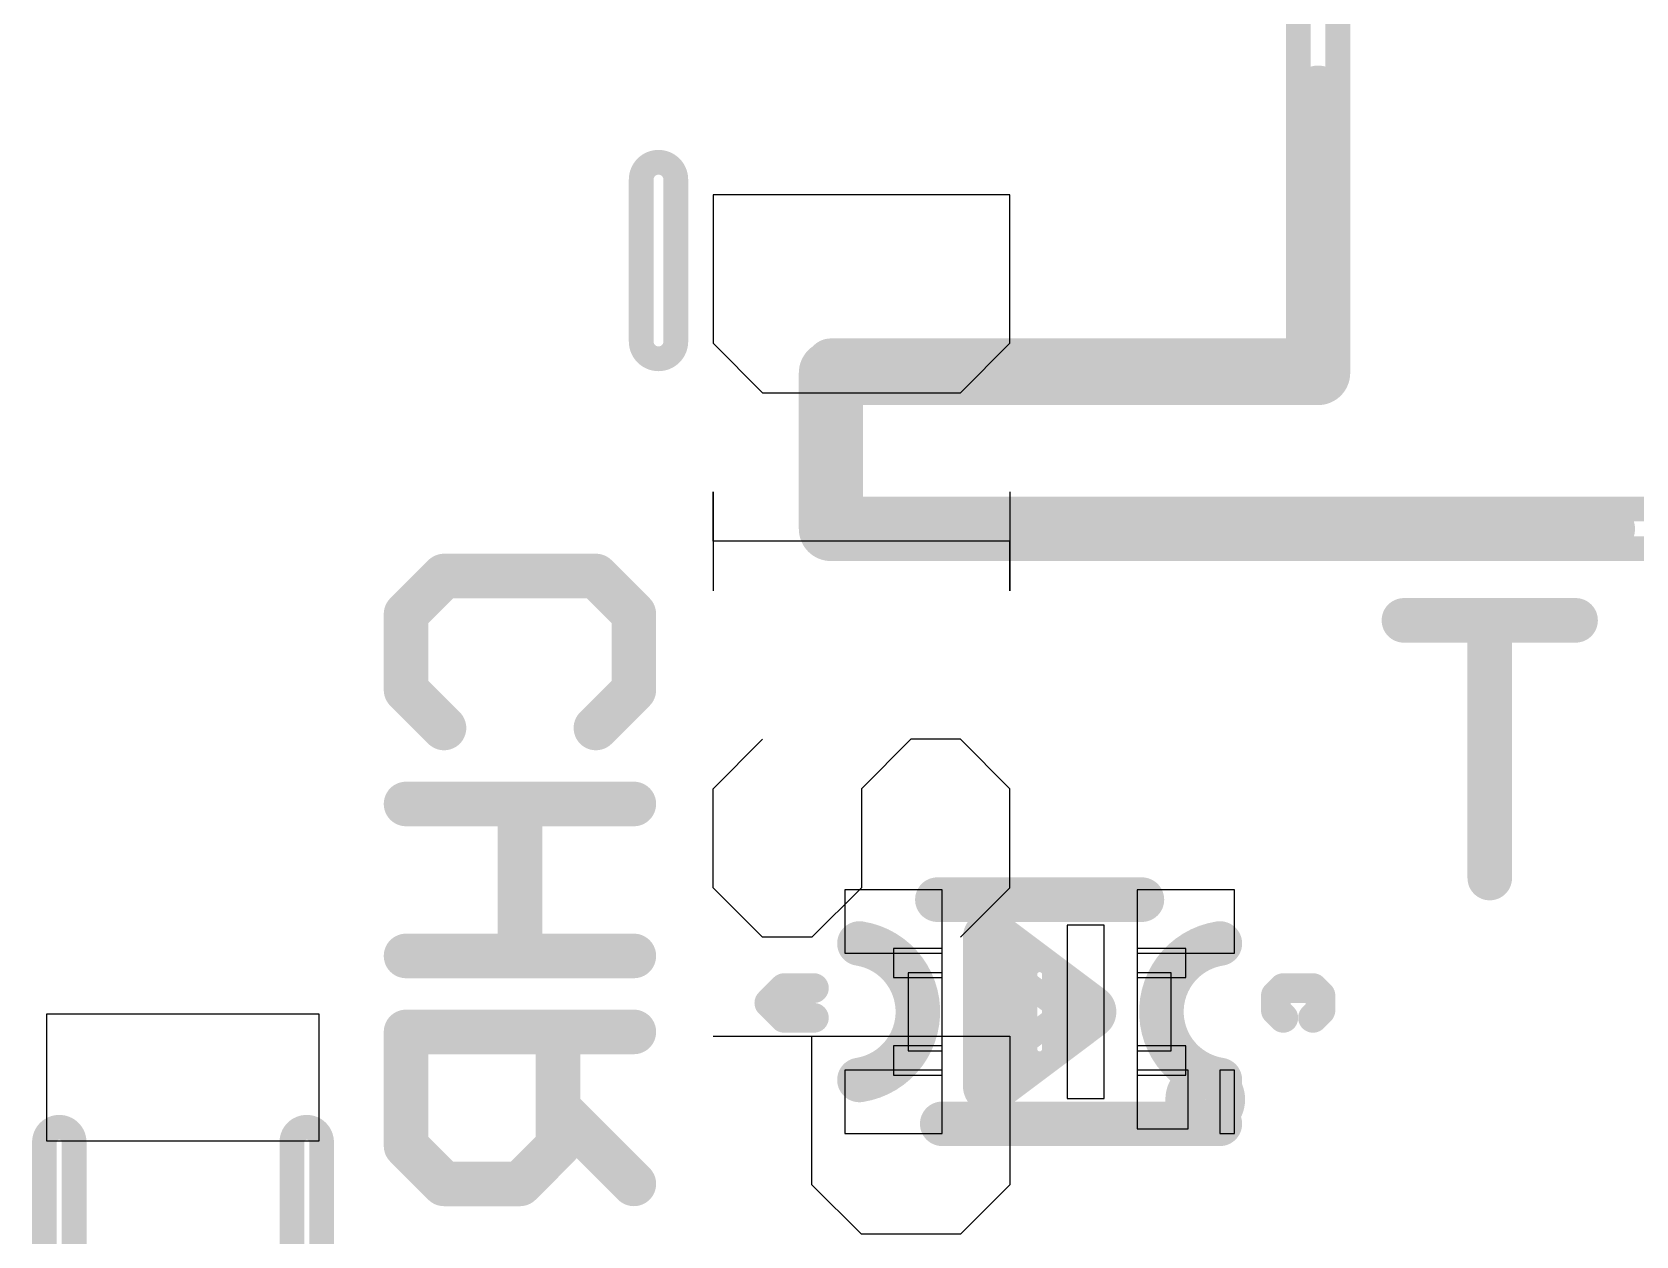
# Model space of a CAD drawing. Header units: millimetres. Extents: x 14 to 185, y 20 to 238.
# Drawn here: x 46.77 to 55, y 101.34 to 107.51 of the extents above; entities that cross this region are included whole.
import ezdxf

# ---------------------------------------------------------------- set-up
doc = ezdxf.new("R2010")
doc.units = ezdxf.units.MM
doc.layers.add('BottomOverlay', color=54, linetype='Continuous')
doc.layers.add('TopOverlay', color=2, linetype='Continuous')

# ---------------------------------------------------------------- blocks, each defined once
blk = doc.blocks.new('ACROBOTIC_DIS_00003_3')
at = {"layer": 'TopOverlay'}
for p, q in [((-1.016, -10.0589), (-1.016, -11.5824)), ((-0.2542, -10.0589), (-1.016, -10.0589)), ((-0.0003, -10.3128), (-0.2542, -10.0589)), ((0.5075, -10.0589), (1.0153, -10.0589)), ((1.0153, -10.0589), (0.7614, -10.0589)), ((0.7614, -10.0589), (0.7614, -11.5824)), ((2.031, -10.0589), (1.7771, -10.3128)), ((2.5388, -10.0589), (2.031, -10.0589)), ((2.7928, -10.3128), (2.5388, -10.0589)), ((3.3006, -11.5824), (3.3006, -10.0589)), ((3.3006, -10.0589), (4.0624, -10.0589)), ((4.0624, -10.0589), (4.3163, -10.3128)), ((-0.0003, -11.3285), (-0.0003, -10.3128)), ((1.7771, -10.3128), (1.7771, -10.5667)), ((4.3163, -10.3128), (4.3163, -10.8206)), ((1.7771, -10.5667), (2.031, -10.8206)), ((2.031, -10.8206), (2.5388, -10.8206)), ((2.5388, -10.8206), (2.7928, -11.0746)), ((4.3163, -10.8206), (4.0624, -11.0746)), ((2.7928, -11.0746), (2.7928, -11.3285)), ((4.0624, -11.0746), (3.3006, -11.0746)), ((-0.2542, -11.5824), (-0.0003, -11.3285)), ((2.031, -11.5824), (1.7771, -11.3285)), ((2.7928, -11.3285), (2.5388, -11.5824)), ((-1.016, -11.5824), (-0.2542, -11.5824)), ((0.7614, -11.5824), (0.5075, -11.5824)), ((0.5075, -11.5824), (1.0153, -11.5824)), ((2.5388, -11.5824), (2.031, -11.5824))]:
    blk.add_line(p, q, dxfattribs=at)
blk = doc.blocks.new('ADAFRUIT_390_B_12')
at = {"layer": 'BottomOverlay'}
for p, q in [((16.337, -5.985), (16.012, -5.985)), ((16.012, -5.985), (16.012, -6.485)), ((16.337, -6.485), (16.337, -5.985)), ((17.262, -5.985), (16.937, -5.985)), ((16.937, -5.985), (16.937, -6.06)), ((17.262, -6.06), (17.262, -5.985)), ((16.937, -6.06), (17.262, -6.06)), ((16.462, -6.235), (16.312, -6.235)), ((16.312, -6.235), (16.312, -6.485)), ((16.462, -6.485), (16.462, -6.235)), ((16.962, -6.235), (16.812, -6.235)), ((16.812, -6.235), (16.812, -6.485)), ((17.237, -6.223), (16.937, -6.223)), ((16.937, -6.223), (16.937, -6.485)), ((16.962, -6.485), (16.962, -6.235)), ((17.237, -6.485), (17.237, -6.223)), ((16.837, -6.31), (16.437, -6.31)), ((16.437, -6.31), (16.437, -6.485)), ((16.837, -6.485), (16.837, -6.31)), ((16.012, -6.485), (16.337, -6.485)), ((16.312, -6.485), (16.462, -6.485)), ((16.437, -6.485), (16.837, -6.485)), ((16.812, -6.485), (16.962, -6.485)), ((16.937, -6.485), (17.237, -6.485)), ((17.0815, -6.6539), (16.1925, -6.6539)), ((16.1925, -6.6539), (16.1925, -6.8444)), ((17.0815, -6.8444), (17.0815, -6.6539)), ((16.1925, -6.8444), (17.0815, -6.8444)), ((16.337, -7.485), (16.012, -7.485)), ((16.012, -7.485), (16.012, -7.985)), ((16.462, -7.485), (16.312, -7.485)), ((16.312, -7.485), (16.312, -7.735)), ((16.337, -7.985), (16.337, -7.485)), ((16.837, -7.485), (16.437, -7.485)), ((16.437, -7.485), (16.437, -7.66)), ((16.462, -7.735), (16.462, -7.485)), ((16.962, -7.485), (16.812, -7.485)), ((16.812, -7.485), (16.812, -7.735)), ((16.837, -7.66), (16.837, -7.485)), ((17.262, -7.485), (16.937, -7.485)), ((16.937, -7.485), (16.937, -7.985)), ((16.962, -7.735), (16.962, -7.485)), ((17.262, -7.985), (17.262, -7.485)), ((16.312, -7.735), (16.462, -7.735)), ((16.437, -7.66), (16.837, -7.66)), ((16.812, -7.735), (16.962, -7.735)), ((16.012, -7.985), (16.337, -7.985)), ((16.937, -7.985), (17.262, -7.985)), ((17.2992, -10.6835), (16.6492, -10.6835)), ((16.6492, -10.6835), (16.6492, -12.0835)), ((17.2992, -12.0835), (17.2992, -10.6835)), ((16.6492, -12.0835), (17.2992, -12.0835))]:
    blk.add_line(p, q, dxfattribs=at)
at = {"layer": 'BottomOverlay', "const_width": 0.127}
for points in [[(14.0584, -8.056), (14.0584, -0.556)], [(14.2616, -8.056), (14.2616, -0.556)], [(14.0965, -8.056), (14.0965, -4.056)], [(14.2235, -8.056), (14.2235, -4.056)], [(14.5785, -5.1153), (14.5785, -4.234)], [(14.6801, -5.1153), (14.6801, -4.234)], [(15.9512, -4.6238), (14.6293, -4.6238)], [(15.9512, -4.7254), (14.6293, -4.7254)], [(13.36, -5.4544), (6.96, -5.4544)], [(13.31, -5.4925), (11.91, -5.4925)], [(13.2465, -8.056), (13.2465, -5.556)], [(13.2584, -8.056), (13.2584, -5.556)], [(13.3735, -8.056), (13.3735, -5.556)], [(13.4616, -8.056), (13.4616, -5.556)], [(16.5068, -5.5729), (16.545, -5.5347)], [(16.5248, -5.5908), (16.5629, -5.5527)], [(16.6302, -5.531), (16.554, -5.531)], [(16.6302, -5.5564), (16.554, -5.5564)], [(16.6594, -5.5908), (16.6212, -5.5527)], [(16.6773, -5.5729), (16.6392, -5.5347)], [(13.36, -5.6576), (6.96, -5.6576)], [(13.31, -5.6195), (11.91, -5.6195)], [(16.5031, -5.7344), (16.5031, -5.5818)], [(16.5285, -5.7344), (16.5285, -5.5818)], [(16.545, -5.7815), (16.5068, -5.7433)], [(16.5629, -5.7635), (16.5248, -5.7254)], [(16.6212, -5.7635), (16.6594, -5.7254)], [(16.6392, -5.7815), (16.6773, -5.7433)], [(16.6302, -5.7598), (16.554, -5.7598)], [(16.6302, -5.7852), (16.554, -5.7852)], [(17.1612, -7.485), (17.1612, -6.06)], [(17.2628, -7.485), (17.2628, -6.06)], [(16.0112, -7.51), (16.0112, -6.46)], [(16.1128, -7.51), (16.1128, -6.46)], [(16.195, -7.1933), (16.576, -6.6853)], [(17.079, -7.1933), (16.698, -6.6853)], [(16.317, -7.2847), (16.698, -6.7767)], [(16.7132, -6.7564), (16.5608, -6.7564)], [(16.957, -7.2847), (16.576, -6.7767)], [(16.8275, -6.9088), (16.4465, -6.9088)], [(16.7132, -6.9088), (16.5608, -6.9088)], [(16.9418, -7.0612), (16.3322, -7.0612)], [(16.8275, -7.0612), (16.4465, -7.0612)], [(17.018, -7.1628), (16.256, -7.1628)], [(16.9418, -7.2136), (16.3322, -7.2136)], [(17.018, -7.3152), (16.256, -7.3152)], [(14.16, -7.9544), (13.36, -7.9544)], [(14.16, -7.9925), (13.31, -7.9925)], [(14.16, -8.1195), (13.31, -8.1195)], [(14.16, -8.1576), (13.36, -8.1576)], [(16.5031, -8.2962), (16.5031, -8.1437)], [(16.5285, -8.2962), (16.5285, -8.1437)], [(16.6557, -8.2962), (16.6557, -8.1437)], [(16.681, -8.2962), (16.681, -8.1437)], [(16.6684, -8.2454), (16.5158, -8.2454)], [(16.6684, -8.2708), (16.5158, -8.2708)], [(16.6011, -8.3635), (16.5248, -8.2872)], [(16.5831, -8.3635), (16.6594, -8.2872)], [(16.5831, -8.3815), (16.5068, -8.3052)], [(16.6011, -8.3815), (16.6773, -8.3052)], [(13.1986, -8.8524), (12.3682, -8.8524)], [(13.1986, -9.0302), (12.3682, -9.0302)], [(14.3659, -9.2268), (14.5608, -9.0319)], [(14.9865, -9.017), (14.5967, -9.017)], [(15.2173, -9.2268), (15.0224, -9.0319)], [(17.0945, -9.4217), (17.4843, -9.0319)], [(14.4377, -9.2986), (14.6326, -9.1037)], [(14.9865, -9.1186), (14.5967, -9.1186)], [(15.1455, -9.2986), (14.9506, -9.1037)], [(15.5204, -10.2372), (15.5204, -9.0678)], [(15.622, -10.2372), (15.622, -9.0678)], [(16.3, -10.2372), (16.3, -9.0678)], [(16.4016, -10.2372), (16.4016, -9.0678)], [(16.6898, -10.2372), (16.6898, -9.0678)], [(16.7914, -10.2372), (16.7914, -9.0678)], [(17.1663, -9.4935), (17.5561, -9.1037)], [(14.351, -10.0423), (14.351, -9.2627)], [(14.4526, -10.0423), (14.4526, -9.2627)], [(17.3253, -9.4068), (16.7406, -9.4068)], [(17.5561, -9.6166), (17.3612, -9.4217)], [(17.3253, -9.5084), (16.7406, -9.5084)], [(17.4843, -9.6884), (17.2894, -9.4935)], [(16.3508, -9.6017), (15.5712, -9.6017)], [(17.4694, -10.0423), (17.4694, -9.6525)], [(17.571, -10.0423), (17.571, -9.6525)], [(16.3508, -9.7033), (15.5712, -9.7033)], [(14.6326, -10.2013), (14.4377, -10.0064)], [(14.9506, -10.2013), (15.1455, -10.0064)], [(17.2894, -10.2013), (17.4843, -10.0064)], [(14.5608, -10.2731), (14.3659, -10.0782)], [(15.0224, -10.2731), (15.2173, -10.0782)], [(17.3612, -10.2731), (17.5561, -10.0782)], [(14.9865, -10.1864), (14.5967, -10.1864)], [(17.3253, -10.1864), (16.7406, -10.1864)], [(14.9865, -10.288), (14.5967, -10.288)], [(17.3253, -10.288), (16.7406, -10.288)], [(18.126, -10.6708), (17.306, -10.6708)], [(18.126, -10.8232), (17.306, -10.8232)], [(18.126, -11.9408), (17.306, -11.9408)], [(18.126, -12.0932), (17.306, -12.0932)]]:
    blk.add_lwpolyline(points, dxfattribs=at)
for points in [[(14.0965, -4.056, -1), (14.2235, -4.056)], [(14.5785, -4.234, -1), (14.6801, -4.234)], [(14.6293, -4.7254, -1), (14.6293, -4.6238)], [(15.9512, -4.6238, -1), (15.9512, -4.7254)], [(14.6801, -5.1153, -1), (14.5785, -5.1153)], [(11.91, -5.6195, -1), (11.91, -5.4925)], [(13.2465, -5.556, -1), (13.3735, -5.556)], [(13.2584, -5.556, -1), (13.4616, -5.556)], [(13.31, -5.4925, -1), (13.31, -5.6195)], [(13.36, -5.4544, -1), (13.36, -5.6576)], [(16.5031, -5.5818, -1), (16.5285, -5.5818)], [(16.5248, -5.5908, -1), (16.5068, -5.5729)], [(16.554, -5.5564, -1), (16.554, -5.531)], [(16.545, -5.5347, -1), (16.5629, -5.5527)], [(16.6212, -5.5527, -1), (16.6392, -5.5347)], [(16.6302, -5.531, -1), (16.6302, -5.5564)], [(16.6773, -5.5729, -1), (16.6594, -5.5908)], [(16.5068, -5.7433, -1), (16.5248, -5.7254)], [(16.5285, -5.7344, -1), (16.5031, -5.7344)], [(16.6594, -5.7254, -1), (16.6773, -5.7433)], [(16.554, -5.7852, -1), (16.554, -5.7598)], [(16.5629, -5.7635, -1), (16.545, -5.7815)], [(16.6392, -5.7815, -1), (16.6212, -5.7635)], [(16.6302, -5.7598, -1), (16.6302, -5.7852)], [(16.2368, -6.0678, -1), (16.3372, -6.0522)], [(17.0372, -6.0678, -0.8571), (16.2368, -6.0678)], [(16.9368, -6.0522, -0.8571), (16.3372, -6.0522)], [(16.9368, -6.0522, -1), (17.0372, -6.0678)], [(17.1612, -6.06, -1), (17.2628, -6.06)], [(16.0112, -6.46, -1), (16.1128, -6.46)], [(16.576, -6.7767, -1), (16.698, -6.6853)], [(16.576, -6.6853, -1), (16.698, -6.7767)], [(16.5608, -6.9088, -1), (16.5608, -6.7564)], [(16.7132, -6.7564, -1), (16.7132, -6.9088)], [(16.4465, -7.0612, -1), (16.4465, -6.9088)], [(16.8275, -6.9088, -1), (16.8275, -7.0612)], [(16.3322, -7.2136, -1), (16.3322, -7.0612)], [(16.9418, -7.0612, -1), (16.9418, -7.2136)], [(16.256, -7.3152, -1), (16.256, -7.1628)], [(16.317, -7.2847, -1), (16.195, -7.1933)], [(17.079, -7.1933, -1), (16.957, -7.2847)], [(17.018, -7.1628, -1), (17.018, -7.3152)], [(16.1128, -7.51, -1), (16.0112, -7.51)], [(17.2628, -7.485, -1), (17.1612, -7.485)], [(16.2368, -7.9022, -0.8571), (17.0372, -7.9022)], [(16.3372, -7.9178, -0.8571), (16.9368, -7.9178)], [(13.36, -8.1576, -1), (13.36, -7.9544)], [(14.16, -7.9544, -1), (14.16, -8.1576)], [(16.3372, -7.9178, -1), (16.2368, -7.9022)], [(17.0372, -7.9022, -1), (16.9368, -7.9178)], [(13.31, -8.1195, -1), (13.31, -7.9925)], [(14.16, -7.9925, -1), (14.16, -8.1195)], [(13.3735, -8.056, -1), (13.2465, -8.056)], [(13.4616, -8.056, -1), (13.2584, -8.056)], [(14.2616, -8.056, -1), (14.0584, -8.056)], [(14.2235, -8.056, -1), (14.0965, -8.056)], [(16.5031, -8.1437, -1), (16.5285, -8.1437)], [(16.6557, -8.1437, -1), (16.681, -8.1437)], [(16.5158, -8.2708, -1), (16.5158, -8.2454)], [(16.5068, -8.3052, -1), (16.5248, -8.2872)], [(16.6594, -8.2872, -1), (16.6773, -8.3052)], [(16.6684, -8.2454, -1), (16.6684, -8.2708)], [(16.5285, -8.2962, -1), (16.5031, -8.2962)], [(16.6011, -8.3815, -1), (16.5831, -8.3635)], [(16.6011, -8.3635, -1), (16.5831, -8.3815)], [(16.681, -8.2962, -1), (16.6557, -8.2962)], [(12.3682, -9.0302, -1), (12.3682, -8.8524)], [(13.1986, -8.8524, -1), (13.1986, -9.0302)], [(14.5967, -9.1186, -1), (14.5967, -9.017)], [(14.5608, -9.0319, -1), (14.6326, -9.1037)], [(14.9506, -9.1037, -1), (15.0224, -9.0319)], [(14.9865, -9.017, -1), (14.9865, -9.1186)], [(15.5204, -9.0678, -1), (15.622, -9.0678)], [(16.3, -9.0678, -1), (16.4016, -9.0678)], [(16.6898, -9.0678, -1), (16.7914, -9.0678)], [(17.4843, -9.0319, -1), (17.5561, -9.1037)], [(14.351, -9.2627, -1), (14.4526, -9.2627)], [(14.4377, -9.2986, -1), (14.3659, -9.2268)], [(15.2173, -9.2268, -1), (15.1455, -9.2986)], [(16.7406, -9.5084, -1), (16.7406, -9.4068)], [(17.1663, -9.4935, -1), (17.0945, -9.4217)], [(17.2894, -9.4935, -1), (17.3612, -9.4217)], [(17.3253, -9.4068, -1), (17.3253, -9.5084)], [(15.5712, -9.7033, -1), (15.5712, -9.6017)], [(16.3508, -9.6017, -1), (16.3508, -9.7033)], [(17.4694, -9.6525, -1), (17.571, -9.6525)], [(17.5561, -9.6166, -1), (17.4843, -9.6884)], [(14.3659, -10.0782, -1), (14.4377, -10.0064)], [(15.1455, -10.0064, -1), (15.2173, -10.0782)], [(17.4843, -10.0064, -1), (17.5561, -10.0782)], [(14.4526, -10.0423, -1), (14.351, -10.0423)], [(17.571, -10.0423, -1), (17.4694, -10.0423)], [(14.5967, -10.288, -1), (14.5967, -10.1864)], [(14.9865, -10.1864, -1), (14.9865, -10.288)], [(16.7406, -10.288, -1), (16.7406, -10.1864)], [(17.3253, -10.1864, -1), (17.3253, -10.288)], [(14.6326, -10.2013, -1), (14.5608, -10.2731)], [(15.0224, -10.2731, -1), (14.9506, -10.2013)], [(15.622, -10.2372, -1), (15.5204, -10.2372)], [(16.4016, -10.2372, -1), (16.3, -10.2372)], [(16.7914, -10.2372, -1), (16.6898, -10.2372)], [(17.3612, -10.2731, -1), (17.2894, -10.2013)], [(17.306, -10.8232, -1), (17.306, -10.6708)], [(17.306, -12.0932, -1), (17.306, -11.9408)]]:
    blk.add_lwpolyline(points, format="xyb", dxfattribs=at)
at = {"layer": 'BottomOverlay'}
for points, const_width in [([(14.0647, -4.056, 1), (14.1282, -4.056, 1)], 0.0635), ([(14.0647, -4.056, 1), (14.1282, -4.056, 1)], 0.0635), ([(14.1917, -4.056, 1), (14.2552, -4.056, 1)], 0.0635), ([(14.1917, -4.056, 1), (14.2552, -4.056, 1)], 0.0635), ([(14.5468, -4.234, 1), (14.6103, -4.234, 1)], 0.0635), ([(14.5468, -4.234, 1), (14.6103, -4.234, 1)], 0.0635), ([(14.6484, -4.234, 1), (14.7119, -4.234, 1)], 0.0635), ([(14.6484, -4.234, 1), (14.7119, -4.234, 1)], 0.0635), ([(14.5976, -4.6238, 1), (14.6611, -4.6238, 1)], 0.0635), ([(14.5976, -4.6238, 1), (14.6611, -4.6238, 1)], 0.0635), ([(15.9194, -4.6238, 1), (15.983, -4.6238, 1)], 0.0635), ([(15.9194, -4.6238, 1), (15.983, -4.6238, 1)], 0.0635), ([(14.5976, -4.7254, 1), (14.6611, -4.7254, 1)], 0.0635), ([(14.5976, -4.7254, 1), (14.6611, -4.7254, 1)], 0.0635), ([(15.9194, -4.7254, 1), (15.983, -4.7254, 1)], 0.0635), ([(15.9194, -4.7254, 1), (15.983, -4.7254, 1)], 0.0635), ([(14.5468, -5.1153, 1), (14.6103, -5.1153, 1)], 0.0635), ([(14.5468, -5.1153, 1), (14.6103, -5.1153, 1)], 0.0635), ([(14.6484, -5.1153, 1), (14.7119, -5.1153, 1)], 0.0635), ([(14.6484, -5.1153, 1), (14.7119, -5.1153, 1)], 0.0635), ([(11.8782, -5.4925, 1), (11.9417, -5.4925, 1)], 0.0635), ([(11.8782, -5.4925, 1), (11.9417, -5.4925, 1)], 0.0635), ([(13.2782, -5.4925, 1), (13.3417, -5.4925, 1)], 0.0635), ([(13.2782, -5.4925, 1), (13.3417, -5.4925, 1)], 0.0635), ([(13.3283, -5.4544, 1), (13.3918, -5.4544, 1)], 0.0635), ([(13.3283, -5.4544, 1), (13.3918, -5.4544, 1)], 0.0635), ([(13.2147, -5.556, 1), (13.2782, -5.556, 1)], 0.0635), ([(13.2147, -5.556, 1), (13.2782, -5.556, 1)], 0.0635), ([(13.2267, -5.556, 1), (13.2902, -5.556, 1)], 0.0635), ([(13.2267, -5.556, 1), (13.2902, -5.556, 1)], 0.0635), ([(13.3417, -5.556, 1), (13.4052, -5.556, 1)], 0.0635), ([(13.3417, -5.556, 1), (13.4052, -5.556, 1)], 0.0635), ([(13.4299, -5.556, 1), (13.4934, -5.556, 1)], 0.0635), ([(13.4299, -5.556, 1), (13.4934, -5.556, 1)], 0.0635), ([(16.475, -5.5729, 1), (16.5385, -5.5729, 1)], 0.0635), ([(16.475, -5.5729, 1), (16.5385, -5.5729, 1)], 0.0635), ([(16.5133, -5.5347, 1), (16.5768, -5.5347, 1)], 0.0635), ([(16.5133, -5.5347, 1), (16.5768, -5.5347, 1)], 0.0635), ([(16.5223, -5.531, 1), (16.5858, -5.531, 1)], 0.0635), ([(16.5223, -5.531, 1), (16.5858, -5.531, 1)], 0.0635), ([(16.5223, -5.5564, 1), (16.5858, -5.5564, 1)], 0.0635), ([(16.5223, -5.5564, 1), (16.5858, -5.5564, 1)], 0.0635), ([(16.5312, -5.5527, 1), (16.5947, -5.5527, 1)], 0.0635), ([(16.5312, -5.5527, 1), (16.5947, -5.5527, 1)], 0.0635), ([(16.5895, -5.5527, 1), (16.653, -5.5527, 1)], 0.0635), ([(16.5895, -5.5527, 1), (16.653, -5.5527, 1)], 0.0635), ([(16.5985, -5.531, 1), (16.662, -5.531, 1)], 0.0635), ([(16.5985, -5.531, 1), (16.662, -5.531, 1)], 0.0635), ([(16.5985, -5.5564, 1), (16.662, -5.5564, 1)], 0.0635), ([(16.5985, -5.5564, 1), (16.662, -5.5564, 1)], 0.0635), ([(16.6074, -5.5347, 1), (16.6709, -5.5347, 1)], 0.0635), ([(16.6074, -5.5347, 1), (16.6709, -5.5347, 1)], 0.0635), ([(16.6455, -5.5729, 1), (16.709, -5.5729, 1)], 0.0635), ([(16.6455, -5.5729, 1), (16.709, -5.5729, 1)], 0.0635), ([(11.8782, -5.6195, 1), (11.9417, -5.6195, 1)], 0.0635), ([(11.8782, -5.6195, 1), (11.9417, -5.6195, 1)], 0.0635), ([(13.2782, -5.6195, 1), (13.3417, -5.6195, 1)], 0.0635), ([(13.2782, -5.6195, 1), (13.3417, -5.6195, 1)], 0.0635), ([(13.3283, -5.6576, 1), (13.3918, -5.6576, 1)], 0.0635), ([(13.3283, -5.6576, 1), (13.3918, -5.6576, 1)], 0.0635), ([(16.4713, -5.5818, 1), (16.5348, -5.5818, 1)], 0.0635), ([(16.4713, -5.5818, 1), (16.5348, -5.5818, 1)], 0.0635), ([(16.4931, -5.5908, 1), (16.5566, -5.5908, 1)], 0.0635), ([(16.493, -5.5908, 1), (16.5565, -5.5908, 1)], 0.0635), ([(16.4967, -5.5818, 1), (16.5602, -5.5818, 1)], 0.0635), ([(16.4967, -5.5818, 1), (16.5602, -5.5818, 1)], 0.0635), ([(16.6277, -5.5908, 1), (16.6912, -5.5908, 1)], 0.0635), ([(16.6276, -5.5908, 1), (16.6911, -5.5908, 1)], 0.0635), ([(16.4713, -5.7344, 1), (16.5348, -5.7344, 1)], 0.0635), ([(16.4713, -5.7344, 1), (16.5348, -5.7344, 1)], 0.0635), ([(16.475, -5.7433, 1), (16.5385, -5.7433, 1)], 0.0635), ([(16.475, -5.7433, 1), (16.5385, -5.7433, 1)], 0.0635), ([(16.4931, -5.7254, 1), (16.5566, -5.7254, 1)], 0.0635), ([(16.493, -5.7254, 1), (16.5565, -5.7254, 1)], 0.0635), ([(16.4967, -5.7344, 1), (16.5602, -5.7344, 1)], 0.0635), ([(16.4967, -5.7344, 1), (16.5602, -5.7344, 1)], 0.0635), ([(16.6277, -5.7254, 1), (16.6912, -5.7254, 1)], 0.0635), ([(16.6277, -5.7254, 1), (16.6912, -5.7254, 1)], 0.0635), ([(16.6455, -5.7433, 1), (16.709, -5.7433, 1)], 0.0635), ([(16.6455, -5.7433, 1), (16.709, -5.7433, 1)], 0.0635), ([(16.5133, -5.7815, 1), (16.5768, -5.7815, 1)], 0.0635), ([(16.5133, -5.7815, 1), (16.5768, -5.7815, 1)], 0.0635), ([(16.5223, -5.7598, 1), (16.5858, -5.7598, 1)], 0.0635), ([(16.5223, -5.7598, 1), (16.5858, -5.7598, 1)], 0.0635), ([(16.5223, -5.7852, 1), (16.5858, -5.7852, 1)], 0.0635), ([(16.5223, -5.7852, 1), (16.5858, -5.7852, 1)], 0.0635), ([(16.5312, -5.7635, 1), (16.5947, -5.7635, 1)], 0.0635), ([(16.5312, -5.7635, 1), (16.5947, -5.7635, 1)], 0.0635), ([(16.5895, -5.7635, 1), (16.653, -5.7635, 1)], 0.0635), ([(16.5895, -5.7635, 1), (16.653, -5.7635, 1)], 0.0635), ([(16.5985, -5.7598, 1), (16.662, -5.7598, 1)], 0.0635), ([(16.5985, -5.7598, 1), (16.662, -5.7598, 1)], 0.0635), ([(16.5985, -5.7852, 1), (16.662, -5.7852, 1)], 0.0635), ([(16.5985, -5.7852, 1), (16.662, -5.7852, 1)], 0.0635), ([(16.6074, -5.7815, 1), (16.6709, -5.7815, 1)], 0.0635), ([(16.6074, -5.7815, 1), (16.6709, -5.7815, 1)], 0.0635), ([(16.2051, -6.0678, 1), (16.2686, -6.0678, 1)], 0.0635), ([(16.2051, -6.0678, 1), (16.2686, -6.0678, 1)], 0.0635), ([(16.3055, -6.0522, 1), (16.369, -6.0522, 1)], 0.0635), ([(16.3055, -6.0522, 1), (16.369, -6.0522, 1)], 0.0635), ([(16.905, -6.0522, 1), (16.9685, -6.0522, 1)], 0.0635), ([(16.905, -6.0522, 1), (16.9685, -6.0522, 1)], 0.0635), ([(17.2281, -6.135, 1), (16.9459, -6.135, 1)], 0.127), ([(17.1519, -6.135, 1), (17.0221, -6.135, 1)], 0.127), ([(17.0054, -6.0678, 1), (17.0689, -6.0678, 1)], 0.0635), ([(17.0054, -6.0678, 1), (17.0689, -6.0678, 1)], 0.0635), ([(17.1295, -6.06, 1), (17.193, -6.06, 1)], 0.0635), ([(17.1295, -6.06, 1), (17.193, -6.06, 1)], 0.0635), ([(17.2311, -6.06, 1), (17.2946, -6.06, 1)], 0.0635), ([(17.2311, -6.06, 1), (17.2946, -6.06, 1)], 0.0635), ([(16.9141, -6.135, 1), (16.9776, -6.135, 1)], 0.0635), ([(16.9903, -6.135, 1), (17.0538, -6.135, 1)], 0.0635), ([(17.1201, -6.135, 1), (17.1836, -6.135, 1)], 0.0635), ([(17.1963, -6.135, 1), (17.2598, -6.135, 1)], 0.0635), ([(15.9794, -6.46, 1), (16.0429, -6.46, 1)], 0.0635), ([(15.9794, -6.46, 1), (16.0429, -6.46, 1)], 0.0635), ([(16.081, -6.46, 1), (16.1445, -6.46, 1)], 0.0635), ([(16.081, -6.46, 1), (16.1445, -6.46, 1)], 0.0635), ([(16.5442, -6.6853, 1), (16.6077, -6.6853, 1)], 0.0635), ([(16.5442, -6.6853, 1), (16.6077, -6.6853, 1)], 0.0635), ([(16.6663, -6.6853, 1), (16.7298, -6.6853, 1)], 0.0635), ([(16.6663, -6.6853, 1), (16.7298, -6.6853, 1)], 0.0635), ([(16.5291, -6.7564, 1), (16.5925, -6.7564, 1)], 0.0635), ([(16.5291, -6.7564, 1), (16.5925, -6.7564, 1)], 0.0635), ([(16.5442, -6.7767, 1), (16.6077, -6.7767, 1)], 0.0635), ([(16.5442, -6.7767, 1), (16.6077, -6.7767, 1)], 0.0635), ([(16.6663, -6.7767, 1), (16.7298, -6.7767, 1)], 0.0635), ([(16.6663, -6.7767, 1), (16.7298, -6.7767, 1)], 0.0635), ([(16.6815, -6.7564, 1), (16.7449, -6.7564, 1)], 0.0635), ([(16.6815, -6.7564, 1), (16.7449, -6.7564, 1)], 0.0635), ([(16.4148, -6.9088, 1), (16.4782, -6.9088, 1)], 0.0635), ([(16.4148, -6.9088, 1), (16.4782, -6.9088, 1)], 0.0635), ([(16.5291, -6.9088, 1), (16.5925, -6.9088, 1)], 0.0635), ([(16.5291, -6.9088, 1), (16.5925, -6.9088, 1)], 0.0635), ([(16.6815, -6.9088, 1), (16.7449, -6.9088, 1)], 0.0635), ([(16.6815, -6.9088, 1), (16.7449, -6.9088, 1)], 0.0635), ([(16.7958, -6.9088, 1), (16.8592, -6.9088, 1)], 0.0635), ([(16.7958, -6.9088, 1), (16.8592, -6.9088, 1)], 0.0635), ([(16.3005, -7.0612, 1), (16.3639, -7.0612, 1)], 0.0635), ([(16.3005, -7.0612, 1), (16.3639, -7.0612, 1)], 0.0635), ([(16.4148, -7.0612, 1), (16.4782, -7.0612, 1)], 0.0635), ([(16.4148, -7.0612, 1), (16.4782, -7.0612, 1)], 0.0635), ([(16.7958, -7.0612, 1), (16.8592, -7.0612, 1)], 0.0635), ([(16.7958, -7.0612, 1), (16.8592, -7.0612, 1)], 0.0635), ([(16.91, -7.0612, 1), (16.9735, -7.0612, 1)], 0.0635), ([(16.91, -7.0612, 1), (16.9735, -7.0612, 1)], 0.0635), ([(16.1632, -7.1933, 1), (16.2267, -7.1933, 1)], 0.0635), ([(16.1632, -7.1933, 1), (16.2267, -7.1933, 1)], 0.0635), ([(16.2243, -7.1628, 1), (16.2877, -7.1628, 1)], 0.0635), ([(16.2243, -7.1628, 1), (16.2877, -7.1628, 1)], 0.0635), ([(16.3005, -7.2136, 1), (16.3639, -7.2136, 1)], 0.0635), ([(16.3005, -7.2136, 1), (16.3639, -7.2136, 1)], 0.0635), ([(16.91, -7.2136, 1), (16.9735, -7.2136, 1)], 0.0635), ([(16.91, -7.2136, 1), (16.9735, -7.2136, 1)], 0.0635), ([(16.9862, -7.1628, 1), (17.0497, -7.1628, 1)], 0.0635), ([(16.9862, -7.1628, 1), (17.0497, -7.1628, 1)], 0.0635), ([(17.0473, -7.1933, 1), (17.1108, -7.1933, 1)], 0.0635), ([(17.0473, -7.1933, 1), (17.1108, -7.1933, 1)], 0.0635), ([(16.2853, -7.2847, 1), (16.3488, -7.2847, 1)], 0.0635), ([(16.2853, -7.2847, 1), (16.3488, -7.2847, 1)], 0.0635), ([(16.9252, -7.2847, 1), (16.9887, -7.2847, 1)], 0.0635), ([(16.9252, -7.2847, 1), (16.9887, -7.2847, 1)], 0.0635), ([(16.2243, -7.3152, 1), (16.2877, -7.3152, 1)], 0.0635), ([(16.2243, -7.3152, 1), (16.2877, -7.3152, 1)], 0.0635), ([(16.9862, -7.3152, 1), (17.0497, -7.3152, 1)], 0.0635), ([(16.9862, -7.3152, 1), (17.0497, -7.3152, 1)], 0.0635), ([(15.9794, -7.51, 1), (16.0429, -7.51, 1)], 0.0635), ([(15.9794, -7.51, 1), (16.0429, -7.51, 1)], 0.0635), ([(16.081, -7.51, 1), (16.1445, -7.51, 1)], 0.0635), ([(16.081, -7.51, 1), (16.1445, -7.51, 1)], 0.0635), ([(17.1295, -7.485, 1), (17.193, -7.485, 1)], 0.0635), ([(17.1295, -7.485, 1), (17.193, -7.485, 1)], 0.0635), ([(17.2311, -7.485, 1), (17.2946, -7.485, 1)], 0.0635), ([(17.2311, -7.485, 1), (17.2946, -7.485, 1)], 0.0635), ([(13.3283, -7.9544, 1), (13.3918, -7.9544, 1)], 0.0635), ([(13.3283, -7.9544, 1), (13.3918, -7.9544, 1)], 0.0635), ([(14.1282, -7.9544, 1), (14.1917, -7.9544, 1)], 0.0635), ([(14.1282, -7.9544, 1), (14.1917, -7.9544, 1)], 0.0635), ([(16.2051, -7.9022, 1), (16.2686, -7.9022, 1)], 0.0635), ([(16.2051, -7.9022, 1), (16.2686, -7.9022, 1)], 0.0635), ([(16.3055, -7.9178, 1), (16.369, -7.9178, 1)], 0.0635), ([(16.3055, -7.9178, 1), (16.369, -7.9178, 1)], 0.0635), ([(16.905, -7.9178, 1), (16.9685, -7.9178, 1)], 0.0635), ([(16.905, -7.9178, 1), (16.9685, -7.9178, 1)], 0.0635), ([(17.0054, -7.9022, 1), (17.0689, -7.9022, 1)], 0.0635), ([(17.0054, -7.9022, 1), (17.0689, -7.9022, 1)], 0.0635), ([(13.2782, -7.9925, 1), (13.3417, -7.9925, 1)], 0.0635), ([(13.2782, -7.9925, 1), (13.3417, -7.9925, 1)], 0.0635), ([(14.1282, -7.9925, 1), (14.1917, -7.9925, 1)], 0.0635), ([(14.1282, -7.9925, 1), (14.1917, -7.9925, 1)], 0.0635), ([(13.2147, -8.056, 1), (13.2782, -8.056, 1)], 0.0635), ([(13.2147, -8.056, 1), (13.2782, -8.056, 1)], 0.0635), ([(13.2267, -8.056, 1), (13.2902, -8.056, 1)], 0.0635), ([(13.2267, -8.056, 1), (13.2902, -8.056, 1)], 0.0635), ([(13.2782, -8.1195, 1), (13.3417, -8.1195, 1)], 0.0635), ([(13.2782, -8.1195, 1), (13.3417, -8.1195, 1)], 0.0635), ([(13.3417, -8.056, 1), (13.4052, -8.056, 1)], 0.0635), ([(13.3417, -8.056, 1), (13.4052, -8.056, 1)], 0.0635), ([(13.4299, -8.056, 1), (13.4934, -8.056, 1)], 0.0635), ([(13.4299, -8.056, 1), (13.4934, -8.056, 1)], 0.0635), ([(14.0266, -8.056, 1), (14.0901, -8.056, 1)], 0.0635), ([(14.0266, -8.056, 1), (14.0901, -8.056, 1)], 0.0635), ([(14.0647, -8.056, 1), (14.1282, -8.056, 1)], 0.0635), ([(14.0647, -8.056, 1), (14.1282, -8.056, 1)], 0.0635), ([(14.1282, -8.1195, 1), (14.1917, -8.1195, 1)], 0.0635), ([(14.1282, -8.1195, 1), (14.1917, -8.1195, 1)], 0.0635), ([(14.1917, -8.056, 1), (14.2552, -8.056, 1)], 0.0635), ([(14.1917, -8.056, 1), (14.2552, -8.056, 1)], 0.0635), ([(14.2298, -8.056, 1), (14.2933, -8.056, 1)], 0.0635), ([(14.2298, -8.056, 1), (14.2933, -8.056, 1)], 0.0635), ([(13.3283, -8.1576, 1), (13.3918, -8.1576, 1)], 0.0635), ([(13.3283, -8.1576, 1), (13.3918, -8.1576, 1)], 0.0635), ([(14.1282, -8.1576, 1), (14.1917, -8.1576, 1)], 0.0635), ([(14.1282, -8.1576, 1), (14.1917, -8.1576, 1)], 0.0635), ([(16.4713, -8.1437, 1), (16.5348, -8.1437, 1)], 0.0635), ([(16.4713, -8.1437, 1), (16.5348, -8.1437, 1)], 0.0635), ([(16.4967, -8.1437, 1), (16.5602, -8.1437, 1)], 0.0635), ([(16.4967, -8.1437, 1), (16.5602, -8.1437, 1)], 0.0635), ([(16.6239, -8.1437, 1), (16.6874, -8.1437, 1)], 0.0635), ([(16.6239, -8.1437, 1), (16.6874, -8.1437, 1)], 0.0635), ([(16.6493, -8.1437, 1), (16.7128, -8.1437, 1)], 0.0635), ([(16.6492, -8.1437, 1), (16.7127, -8.1437, 1)], 0.0635), ([(16.484, -8.2454, 1), (16.5475, -8.2454, 1)], 0.0635), ([(16.484, -8.2454, 1), (16.5475, -8.2454, 1)], 0.0635), ([(16.484, -8.2708, 1), (16.5475, -8.2708, 1)], 0.0635), ([(16.484, -8.2708, 1), (16.5475, -8.2708, 1)], 0.0635), ([(16.4931, -8.2872, 1), (16.5566, -8.2872, 1)], 0.0635), ([(16.493, -8.2872, 1), (16.5565, -8.2872, 1)], 0.0635), ([(16.6277, -8.2872, 1), (16.6912, -8.2872, 1)], 0.0635), ([(16.6277, -8.2872, 1), (16.6912, -8.2872, 1)], 0.0635), ([(16.6366, -8.2454, 1), (16.7001, -8.2454, 1)], 0.0635), ([(16.6366, -8.2454, 1), (16.7001, -8.2454, 1)], 0.0635), ([(16.6366, -8.2708, 1), (16.7001, -8.2708, 1)], 0.0635), ([(16.6366, -8.2708, 1), (16.7001, -8.2708, 1)], 0.0635), ([(16.4713, -8.2962, 1), (16.5348, -8.2962, 1)], 0.0635), ([(16.4713, -8.2962, 1), (16.5348, -8.2962, 1)], 0.0635), ([(16.475, -8.3052, 1), (16.5385, -8.3052, 1)], 0.0635), ([(16.475, -8.3052, 1), (16.5385, -8.3052, 1)], 0.0635), ([(16.4967, -8.2962, 1), (16.5602, -8.2962, 1)], 0.0635), ([(16.4967, -8.2962, 1), (16.5602, -8.2962, 1)], 0.0635), ([(16.5514, -8.3635, 1), (16.6149, -8.3635, 1)], 0.0635), ([(16.5514, -8.3635, 1), (16.6149, -8.3635, 1)], 0.0635), ([(16.5693, -8.3635, 1), (16.6328, -8.3635, 1)], 0.0635), ([(16.5693, -8.3635, 1), (16.6328, -8.3635, 1)], 0.0635), ([(16.6239, -8.2962, 1), (16.6874, -8.2962, 1)], 0.0635), ([(16.6239, -8.2962, 1), (16.6874, -8.2962, 1)], 0.0635), ([(16.6455, -8.3052, 1), (16.709, -8.3052, 1)], 0.0635), ([(16.6455, -8.3052, 1), (16.709, -8.3052, 1)], 0.0635), ([(16.6493, -8.2962, 1), (16.7128, -8.2962, 1)], 0.0635), ([(16.6492, -8.2962, 1), (16.7127, -8.2962, 1)], 0.0635), ([(16.5514, -8.3815, 1), (16.6149, -8.3815, 1)], 0.0635), ([(16.5514, -8.3815, 1), (16.6149, -8.3815, 1)], 0.0635), ([(16.5693, -8.3815, 1), (16.6328, -8.3815, 1)], 0.0635), ([(16.5693, -8.3815, 1), (16.6328, -8.3815, 1)], 0.0635), ([(12.3364, -8.8524, 1), (12.3999, -8.8524, 1)], 0.0635), ([(12.3364, -8.8524, 1), (12.3999, -8.8524, 1)], 0.0635), ([(13.1668, -8.8524, 1), (13.2303, -8.8524, 1)], 0.0635), ([(13.1668, -8.8524, 1), (13.2303, -8.8524, 1)], 0.0635), ([(12.3364, -9.0302, 1), (12.3999, -9.0302, 1)], 0.0635), ([(12.3364, -9.0302, 1), (12.3999, -9.0302, 1)], 0.0635), ([(13.1668, -9.0302, 1), (13.2303, -9.0302, 1)], 0.0635), ([(13.1668, -9.0302, 1), (13.2303, -9.0302, 1)], 0.0635), ([(14.529, -9.0319, 1), (14.5925, -9.0319, 1)], 0.0635), ([(14.529, -9.0319, 1), (14.5925, -9.0319, 1)], 0.0635), ([(14.5649, -9.017, 1), (14.6284, -9.017, 1)], 0.0635), ([(14.5649, -9.017, 1), (14.6284, -9.017, 1)], 0.0635), ([(14.9548, -9.017, 1), (15.0183, -9.017, 1)], 0.0635), ([(14.9548, -9.017, 1), (15.0183, -9.017, 1)], 0.0635), ([(14.9907, -9.0319, 1), (15.0542, -9.0319, 1)], 0.0635), ([(14.9907, -9.0319, 1), (15.0542, -9.0319, 1)], 0.0635), ([(17.4526, -9.0319, 1), (17.5161, -9.0319, 1)], 0.0635), ([(17.4526, -9.0319, 1), (17.5161, -9.0319, 1)], 0.0635), ([(14.5649, -9.1186, 1), (14.6284, -9.1186, 1)], 0.0635), ([(14.5649, -9.1186, 1), (14.6284, -9.1186, 1)], 0.0635), ([(14.6008, -9.1037, 1), (14.6643, -9.1037, 1)], 0.0635), ([(14.6008, -9.1037, 1), (14.6643, -9.1037, 1)], 0.0635), ([(14.9189, -9.1037, 1), (14.9824, -9.1037, 1)], 0.0635), ([(14.9189, -9.1037, 1), (14.9824, -9.1037, 1)], 0.0635), ([(14.9548, -9.1186, 1), (15.0183, -9.1186, 1)], 0.0635), ([(14.9548, -9.1186, 1), (15.0183, -9.1186, 1)], 0.0635), ([(15.4887, -9.0678, 1), (15.5522, -9.0678, 1)], 0.0635), ([(15.4887, -9.0678, 1), (15.5522, -9.0678, 1)], 0.0635), ([(15.5903, -9.0678, 1), (15.6538, -9.0678, 1)], 0.0635), ([(15.5903, -9.0678, 1), (15.6538, -9.0678, 1)], 0.0635), ([(16.2683, -9.0678, 1), (16.3318, -9.0678, 1)], 0.0635), ([(16.2683, -9.0678, 1), (16.3318, -9.0678, 1)], 0.0635), ([(16.3699, -9.0678, 1), (16.4334, -9.0678, 1)], 0.0635), ([(16.3699, -9.0678, 1), (16.4334, -9.0678, 1)], 0.0635), ([(16.658, -9.0678, 1), (16.7215, -9.0678, 1)], 0.0635), ([(16.658, -9.0678, 1), (16.7215, -9.0678, 1)], 0.0635), ([(16.7596, -9.0678, 1), (16.8231, -9.0678, 1)], 0.0635), ([(16.7596, -9.0678, 1), (16.8231, -9.0678, 1)], 0.0635), ([(17.5243, -9.1037, 1), (17.5878, -9.1037, 1)], 0.0635), ([(17.5243, -9.1037, 1), (17.5878, -9.1037, 1)], 0.0635), ([(14.3193, -9.2627, 1), (14.3827, -9.2627, 1)], 0.0635), ([(14.3193, -9.2627, 1), (14.3827, -9.2627, 1)], 0.0635), ([(14.3341, -9.2268, 1), (14.3976, -9.2268, 1)], 0.0635), ([(14.3341, -9.2268, 1), (14.3976, -9.2268, 1)], 0.0635), ([(14.4208, -9.2627, 1), (14.4843, -9.2627, 1)], 0.0635), ([(14.4208, -9.2627, 1), (14.4843, -9.2627, 1)], 0.0635), ([(15.1856, -9.2268, 1), (15.2491, -9.2268, 1)], 0.0635), ([(15.1856, -9.2268, 1), (15.2491, -9.2268, 1)], 0.0635), ([(14.406, -9.2986, 1), (14.4695, -9.2986, 1)], 0.0635), ([(14.406, -9.2986, 1), (14.4695, -9.2986, 1)], 0.0635), ([(15.1137, -9.2986, 1), (15.1772, -9.2986, 1)], 0.0635), ([(15.1137, -9.2986, 1), (15.1772, -9.2986, 1)], 0.0635), ([(16.7088, -9.4068, 1), (16.7723, -9.4068, 1)], 0.0635), ([(16.7088, -9.4068, 1), (16.7723, -9.4068, 1)], 0.0635), ([(17.0627, -9.4217, 1), (17.1262, -9.4217, 1)], 0.0635), ([(17.0627, -9.4217, 1), (17.1262, -9.4217, 1)], 0.0635), ([(17.2935, -9.4068, 1), (17.357, -9.4068, 1)], 0.0635), ([(17.2935, -9.4068, 1), (17.357, -9.4068, 1)], 0.0635), ([(17.3294, -9.4217, 1), (17.3929, -9.4217, 1)], 0.0635), ([(17.3294, -9.4217, 1), (17.3929, -9.4217, 1)], 0.0635), ([(16.7088, -9.5084, 1), (16.7723, -9.5084, 1)], 0.0635), ([(16.7088, -9.5084, 1), (16.7723, -9.5084, 1)], 0.0635), ([(17.1346, -9.4935, 1), (17.1981, -9.4935, 1)], 0.0635), ([(17.1346, -9.4935, 1), (17.1981, -9.4935, 1)], 0.0635), ([(17.2576, -9.4935, 1), (17.3211, -9.4935, 1)], 0.0635), ([(17.2576, -9.4935, 1), (17.3211, -9.4935, 1)], 0.0635), ([(17.2935, -9.5084, 1), (17.357, -9.5084, 1)], 0.0635), ([(17.2935, -9.5084, 1), (17.357, -9.5084, 1)], 0.0635), ([(15.5395, -9.6017, 1), (15.603, -9.6017, 1)], 0.0635), ([(15.5395, -9.6017, 1), (15.603, -9.6017, 1)], 0.0635), ([(16.3191, -9.6017, 1), (16.3826, -9.6017, 1)], 0.0635), ([(16.3191, -9.6017, 1), (16.3826, -9.6017, 1)], 0.0635), ([(17.4377, -9.6525, 1), (17.5012, -9.6525, 1)], 0.0635), ([(17.4377, -9.6525, 1), (17.5012, -9.6525, 1)], 0.0635), ([(17.4526, -9.6884, 1), (17.5161, -9.6884, 1)], 0.0635), ([(17.4526, -9.6884, 1), (17.5161, -9.6884, 1)], 0.0635), ([(17.5243, -9.6166, 1), (17.5878, -9.6166, 1)], 0.0635), ([(17.5243, -9.6166, 1), (17.5878, -9.6166, 1)], 0.0635), ([(17.5393, -9.6525, 1), (17.6028, -9.6525, 1)], 0.0635), ([(17.5393, -9.6525, 1), (17.6028, -9.6525, 1)], 0.0635), ([(15.5395, -9.7033, 1), (15.603, -9.7033, 1)], 0.0635), ([(15.5395, -9.7033, 1), (15.603, -9.7033, 1)], 0.0635), ([(16.3191, -9.7033, 1), (16.3826, -9.7033, 1)], 0.0635), ([(16.3191, -9.7033, 1), (16.3826, -9.7033, 1)], 0.0635), ([(14.406, -10.0064, 1), (14.4695, -10.0064, 1)], 0.0635), ([(14.406, -10.0064, 1), (14.4695, -10.0064, 1)], 0.0635), ([(15.1137, -10.0064, 1), (15.1772, -10.0064, 1)], 0.0635), ([(15.1137, -10.0064, 1), (15.1772, -10.0064, 1)], 0.0635), ([(17.4526, -10.0064, 1), (17.5161, -10.0064, 1)], 0.0635), ([(17.4525, -10.0064, 1), (17.516, -10.0064, 1)], 0.0635), ([(14.3193, -10.0423, 1), (14.3827, -10.0423, 1)], 0.0635), ([(14.3193, -10.0423, 1), (14.3827, -10.0423, 1)], 0.0635), ([(14.3341, -10.0782, 1), (14.3976, -10.0782, 1)], 0.0635), ([(14.3341, -10.0782, 1), (14.3976, -10.0782, 1)], 0.0635), ([(14.4208, -10.0423, 1), (14.4843, -10.0423, 1)], 0.0635), ([(14.4208, -10.0423, 1), (14.4843, -10.0423, 1)], 0.0635), ([(15.1856, -10.0782, 1), (15.2491, -10.0782, 1)], 0.0635), ([(15.1856, -10.0782, 1), (15.2491, -10.0782, 1)], 0.0635), ([(17.4377, -10.0423, 1), (17.5012, -10.0423, 1)], 0.0635), ([(17.4377, -10.0423, 1), (17.5012, -10.0423, 1)], 0.0635), ([(17.5243, -10.0782, 1), (17.5878, -10.0782, 1)], 0.0635), ([(17.5243, -10.0782, 1), (17.5878, -10.0782, 1)], 0.0635), ([(17.5393, -10.0423, 1), (17.6028, -10.0423, 1)], 0.0635), ([(17.5393, -10.0423, 1), (17.6028, -10.0423, 1)], 0.0635), ([(14.5649, -10.1864, 1), (14.6284, -10.1864, 1)], 0.0635), ([(14.5649, -10.1864, 1), (14.6284, -10.1864, 1)], 0.0635), ([(14.9548, -10.1864, 1), (15.0183, -10.1864, 1)], 0.0635), ([(14.9548, -10.1864, 1), (15.0183, -10.1864, 1)], 0.0635), ([(16.7088, -10.1864, 1), (16.7723, -10.1864, 1)], 0.0635), ([(16.7088, -10.1864, 1), (16.7723, -10.1864, 1)], 0.0635), ([(17.2935, -10.1864, 1), (17.357, -10.1864, 1)], 0.0635), ([(17.2935, -10.1864, 1), (17.357, -10.1864, 1)], 0.0635), ([(14.6008, -10.2013, 1), (14.6643, -10.2013, 1)], 0.0635), ([(14.6008, -10.2013, 1), (14.6643, -10.2013, 1)], 0.0635), ([(14.9189, -10.2013, 1), (14.9824, -10.2013, 1)], 0.0635), ([(14.9189, -10.2013, 1), (14.9824, -10.2013, 1)], 0.0635), ([(15.4887, -10.2372, 1), (15.5522, -10.2372, 1)], 0.0635), ([(15.4887, -10.2372, 1), (15.5522, -10.2372, 1)], 0.0635), ([(15.5903, -10.2372, 1), (15.6538, -10.2372, 1)], 0.0635), ([(15.5903, -10.2372, 1), (15.6538, -10.2372, 1)], 0.0635), ([(16.2683, -10.2372, 1), (16.3318, -10.2372, 1)], 0.0635), ([(16.2683, -10.2372, 1), (16.3318, -10.2372, 1)], 0.0635), ([(16.3699, -10.2372, 1), (16.4334, -10.2372, 1)], 0.0635), ([(16.3699, -10.2372, 1), (16.4334, -10.2372, 1)], 0.0635), ([(16.658, -10.2372, 1), (16.7215, -10.2372, 1)], 0.0635), ([(16.658, -10.2372, 1), (16.7215, -10.2372, 1)], 0.0635), ([(16.7596, -10.2372, 1), (16.8231, -10.2372, 1)], 0.0635), ([(16.7596, -10.2372, 1), (16.8231, -10.2372, 1)], 0.0635), ([(17.2576, -10.2013, 1), (17.3211, -10.2013, 1)], 0.0635), ([(17.2576, -10.2013, 1), (17.3211, -10.2013, 1)], 0.0635), ([(14.529, -10.2731, 1), (14.5925, -10.2731, 1)], 0.0635), ([(14.529, -10.2731, 1), (14.5925, -10.2731, 1)], 0.0635), ([(14.5649, -10.288, 1), (14.6284, -10.288, 1)], 0.0635), ([(14.5649, -10.288, 1), (14.6284, -10.288, 1)], 0.0635), ([(14.9548, -10.288, 1), (15.0183, -10.288, 1)], 0.0635), ([(14.9548, -10.288, 1), (15.0183, -10.288, 1)], 0.0635), ([(14.9907, -10.2731, 1), (15.0542, -10.2731, 1)], 0.0635), ([(14.9907, -10.2731, 1), (15.0542, -10.2731, 1)], 0.0635), ([(16.7088, -10.288, 1), (16.7723, -10.288, 1)], 0.0635), ([(16.7088, -10.288, 1), (16.7723, -10.288, 1)], 0.0635), ([(17.2935, -10.288, 1), (17.357, -10.288, 1)], 0.0635), ([(17.2935, -10.288, 1), (17.357, -10.288, 1)], 0.0635), ([(17.3294, -10.2731, 1), (17.3929, -10.2731, 1)], 0.0635), ([(17.3294, -10.2731, 1), (17.3929, -10.2731, 1)], 0.0635), ([(17.2743, -10.6708, 1), (17.3378, -10.6708, 1)], 0.0635), ([(17.2743, -10.6708, 1), (17.3378, -10.6708, 1)], 0.0635), ([(17.2743, -10.8232, 1), (17.3378, -10.8232, 1)], 0.0635), ([(17.2743, -10.8232, 1), (17.3378, -10.8232, 1)], 0.0635), ([(17.2743, -11.9408, 1), (17.3378, -11.9408, 1)], 0.0635), ([(17.2743, -11.9408, 1), (17.3378, -11.9408, 1)], 0.0635), ([(17.2743, -12.0932, 1), (17.3378, -12.0932, 1)], 0.0635), ([(17.2743, -12.0932, 1), (17.3378, -12.0932, 1)], 0.0635)]:
    blk.add_lwpolyline(points, format="xyb", close=True, dxfattribs=dict(at, const_width=const_width))

msp = doc.modelspace()

# ---------------------------------------------------------------- block references
at = {"rotation": 270}
for name, p in [('ADAFRUIT_390_B_12', (58.928, 119.126)), ('ACROBOTIC_DIS_00003_3', (61.849, 105.664))]:
    msp.add_blockref(name, p, dxfattribs=at)

doc.saveas('drawing.dxf')
